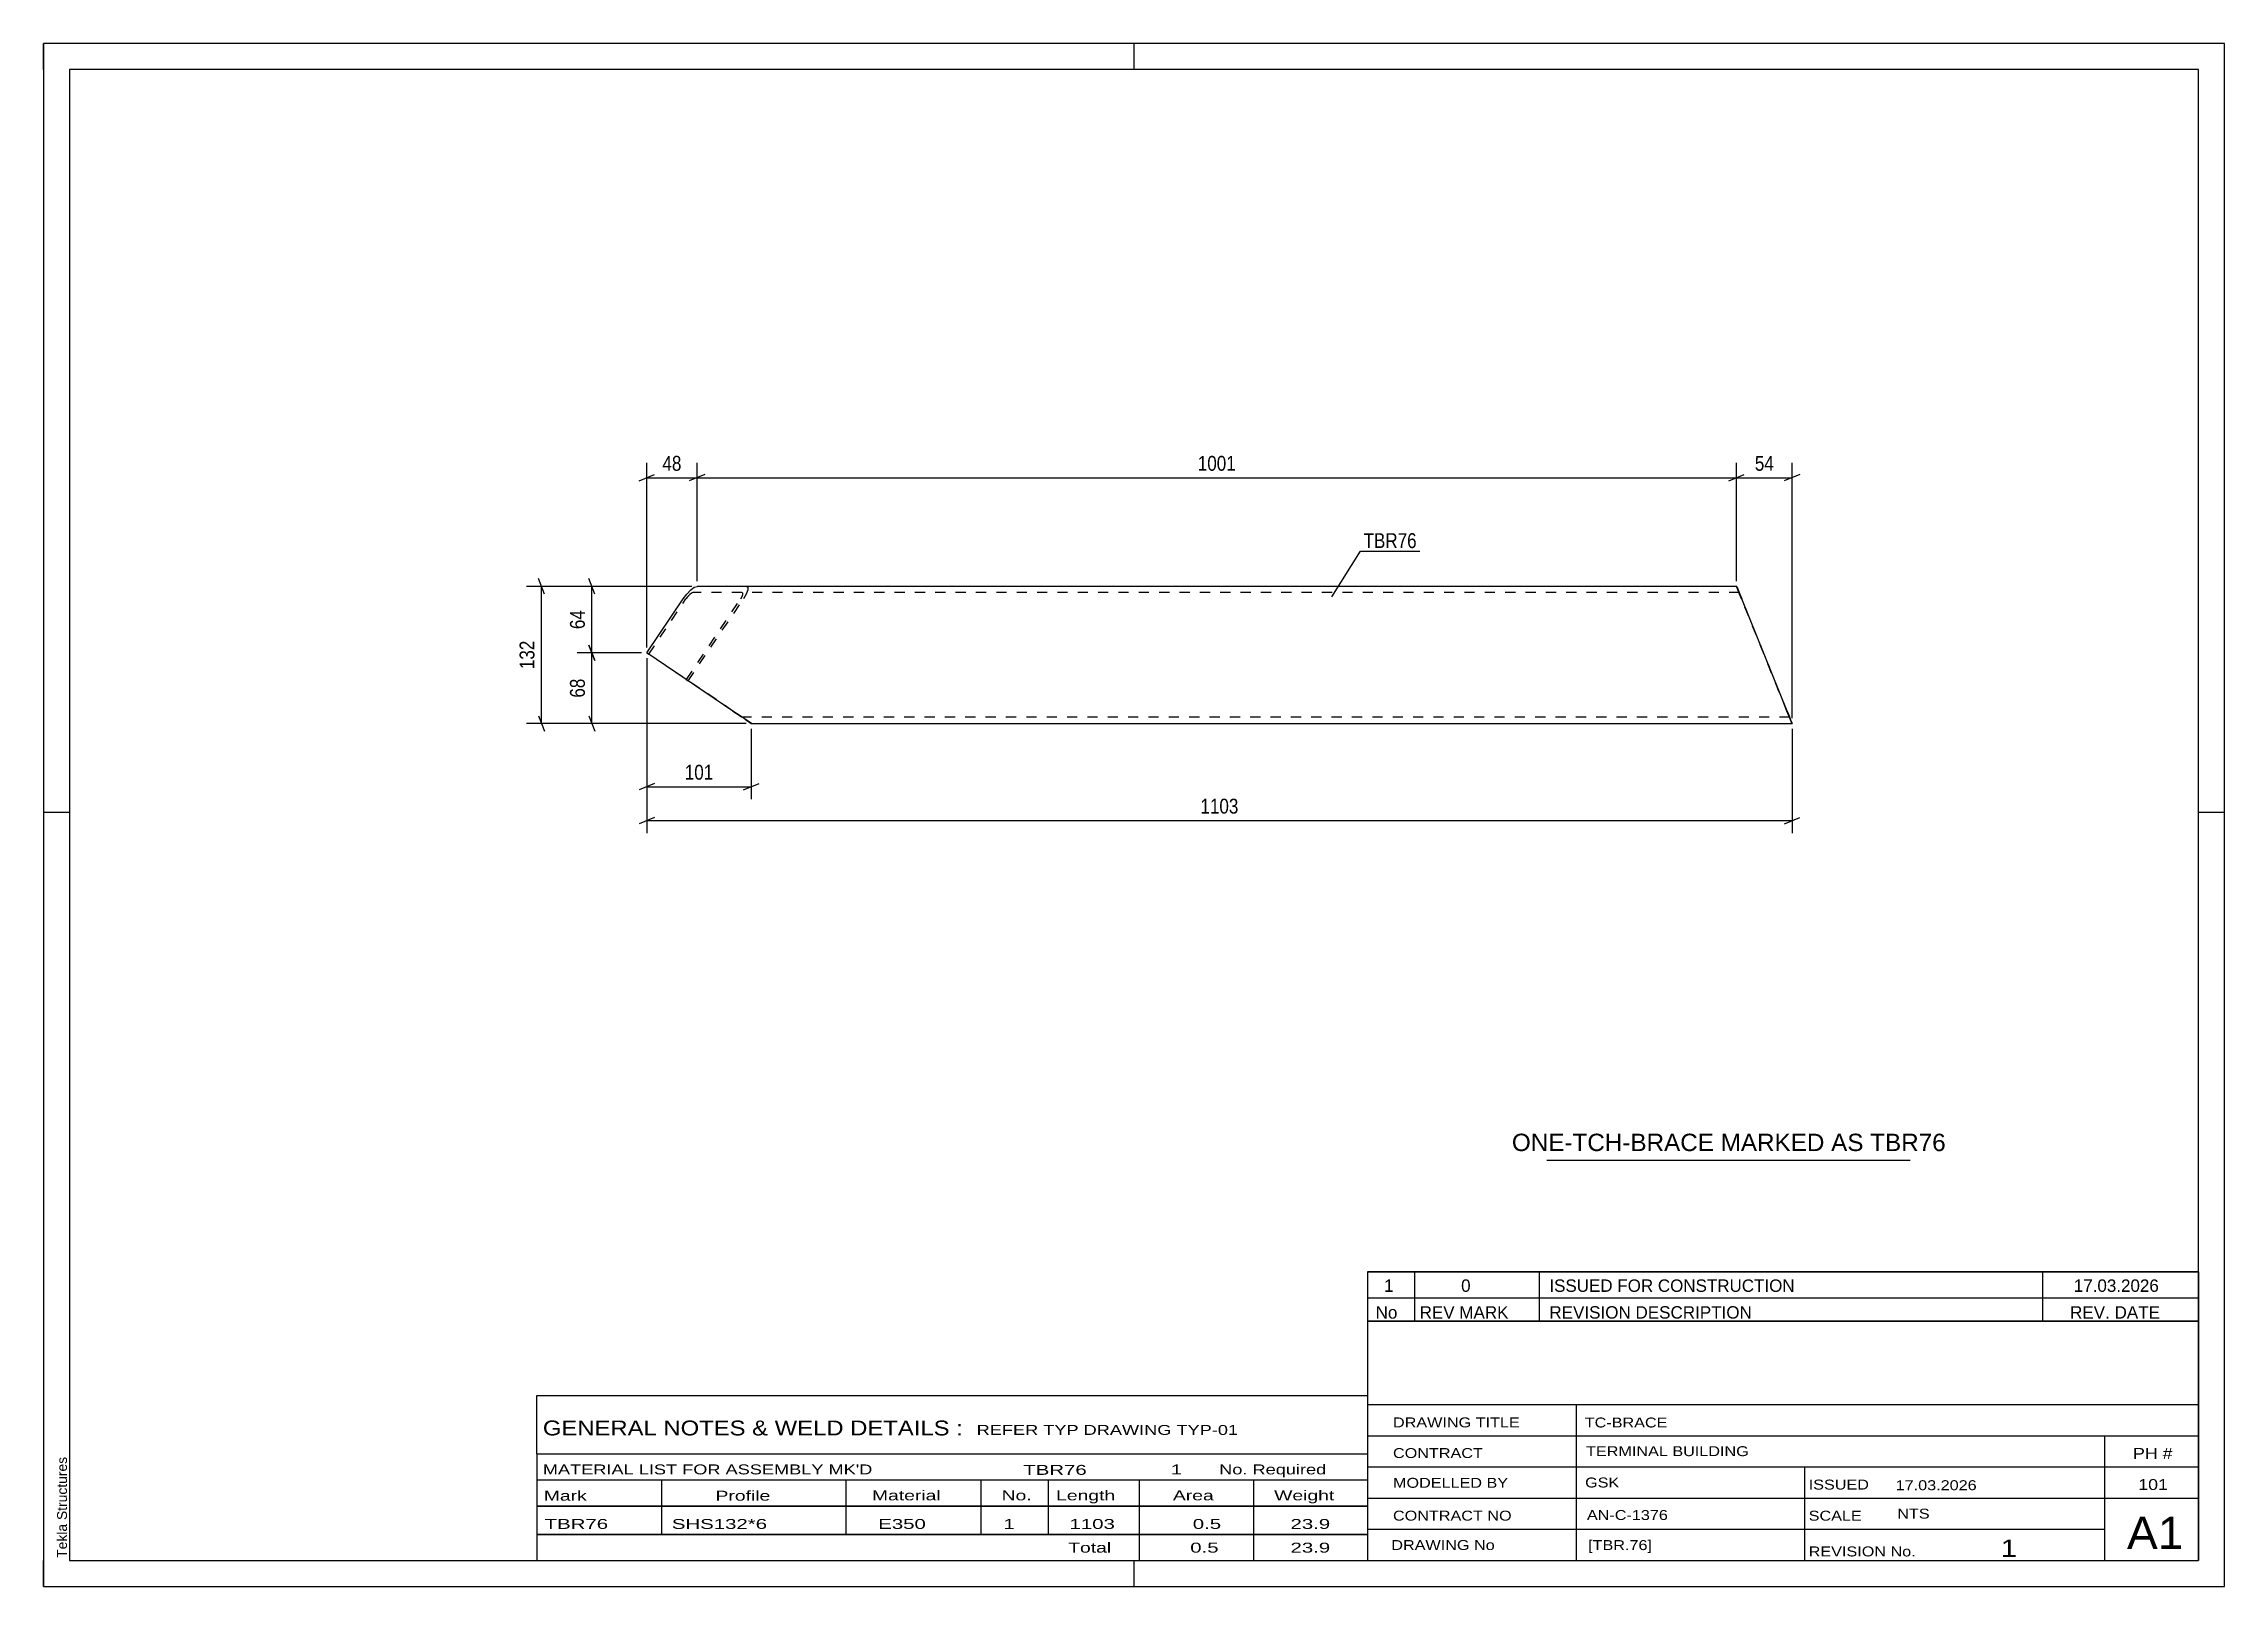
# Model space of a CAD drawing. Header units: millimetres. Extents: x 0 to 420, y 0 to 297.
import ezdxf

# ---------------------------------------------------------------- set-up
doc = ezdxf.new("R2010")
doc.units = ezdxf.units.MM
doc.linetypes.add('DXK_LINE_DOT2', pattern=[3.9198, 1.9599, -1.9599])
doc.styles.add('Arial', font='ARIAL.TTF', dxfattribs={"height": 0.2})
doc.styles.add('Arial Narrow', font='ARIALN.TTF', dxfattribs={"height": 0.2})

# ---------------------------------------------------------------- blocks, each defined once
blk = doc.blocks.new('Unknown-580740038-1161')
at = {"color": 5, "linetype": 'Continuous'}
for p, q in [((420, 297), (0, 297)), ((0, 297), (0, 0)), ((0, 292), (0, 297)), ((210, 292), (210, 297)), ((420, 0), (420, 297)), ((415, 292), (5, 292)), ((5, 292), (5, 5)), ((415, 5), (415, 292)), ((5, 149), (0, 149)), ((420, 149), (415, 149)), ((0, 0), (0, 5)), ((5, 5), (415, 5)), ((210, 0), (210, 5)), ((0, 0), (420, 0))]:
    blk.add_line(p, q, dxfattribs=at)
at = {"color": 174, "linetype": 'Continuous', "style": 'Arial'}
blk.add_text('Tekla Structures', height=1.9102, rotation=90, dxfattribs=at).set_placement((4.5, 5.5))
blk = doc.blocks.new('Part-580740038-1270 - 1252')
at = {"color": 2, "linetype": 'Continuous'}
for p, q in [((116.17, 179.72), (123.18, 190.12)), ((123.18, 190.12), (123.88, 191.04)), ((123.88, 191.04), (124.63, 191.82)), ((124.63, 191.82), (125.32, 192.34)), ((125.32, 192.34), (125.85, 192.52)), ((326.08, 192.52), (125.85, 192.52)), ((326.08, 192.52), (326.15, 192.34)), ((326.15, 192.34), (326.37, 191.82)), ((326.37, 191.82), (326.68, 191.04)), ((326.68, 191.04), (327.05, 190.12)), ((335.78, 168.52), (327.05, 190.12)), ((132.77, 168.52), (116.17, 179.72)), ((123.77, 174.56), (123.79, 174.58)), ((132.73, 168.52), (123.77, 174.56)), ((133.41, 168.06), (132.73, 168.52)), ((134.13, 167.6), (132.77, 168.52)), ((133.99, 167.67), (133.41, 168.06)), ((335.78, 168.52), (336.15, 167.6)), ((134.37, 167.41), (133.99, 167.67)), ((135.29, 166.82), (134.13, 167.6)), ((134.51, 167.32), (134.37, 167.41)), ((134.51, 167.32), (134.55, 167.32)), ((134.55, 167.32), (134.51, 167.32)), ((135.24, 166.82), (134.51, 167.32)), ((135.24, 166.82), (136.02, 166.3)), ((136.06, 166.3), (135.29, 166.82)), ((136.02, 166.3), (136.29, 166.12)), ((136.33, 166.12), (136.06, 166.3)), ((136.29, 166.12), (136.33, 166.12)), ((136.29, 166.12), (136.33, 166.12)), ((136.33, 166.12), (336.74, 166.12)), ((336.15, 167.6), (336.46, 166.82)), ((336.46, 166.82), (336.67, 166.3)), ((336.67, 166.3), (336.74, 166.12))]:
    blk.add_line(p, q, dxfattribs=at)
at = {"color": 7, "linetype": 'DXK_LINE_DOT2'}
for p, q in [((116.53, 179.47), (123.71, 190.12)), ((124.06, 190.58), (123.71, 190.12)), ((123.79, 174.58), (134.26, 190.12)), ((124.43, 190.97), (124.06, 190.58)), ((124.14, 174.32), (134.79, 190.12)), ((124.78, 191.23), (124.43, 190.97)), ((125.04, 191.32), (124.78, 191.23)), ((326.56, 191.32), (125.04, 191.32)), ((134.26, 190.12), (134.53, 190.58)), ((134.53, 190.58), (134.68, 190.97)), ((134.68, 191.23), (134.54, 191.32)), ((134.68, 191.04), (134.68, 191.23)), ((134.68, 190.97), (134.68, 191.04)), ((135.33, 191.04), (134.79, 190.12)), ((135.62, 191.82), (135.33, 191.04)), ((135.35, 192.52), (135.63, 192.34)), ((135.63, 192.34), (135.62, 191.82)), ((326.12, 192.34), (326.04, 192.52)), ((326.32, 191.82), (326.12, 192.34)), ((326.64, 191.04), (326.32, 191.82)), ((326.56, 191.23), (326.53, 191.32)), ((326.6, 191.23), (326.56, 191.32)), ((326.64, 191.04), (326.56, 191.23)), ((326.68, 191.04), (326.6, 191.23)), ((326.67, 190.97), (326.64, 191.04)), ((327.01, 190.12), (326.64, 191.04)), ((326.67, 190.97), (326.83, 190.58)), ((326.71, 190.97), (326.68, 191.04)), ((326.86, 190.58), (326.71, 190.97)), ((326.83, 190.58), (327.01, 190.12)), ((327.05, 190.12), (326.86, 190.58)), ((335.74, 168.52), (327.01, 190.12)), ((335.74, 168.52), (327.01, 190.12)), ((335.78, 168.52), (327.05, 190.12)), ((116.17, 179.72), (116.53, 179.47)), ((132.77, 168.52), (116.53, 179.47)), ((123.77, 174.56), (124.14, 174.32)), ((132.73, 168.52), (124.14, 174.32)), ((134.09, 167.6), (132.73, 168.52)), ((132.77, 168.52), (133.45, 168.06)), ((133.45, 168.06), (134.03, 167.67)), ((335.74, 168.52), (335.92, 168.06)), ((336.11, 167.6), (335.74, 168.52)), ((335.96, 168.06), (335.78, 168.52)), ((335.92, 168.06), (336.08, 167.67)), ((336.12, 167.67), (335.96, 168.06)), ((134.03, 167.67), (134.13, 167.6)), ((134.51, 167.32), (134.09, 167.6)), ((134.13, 167.6), (134.41, 167.41)), ((134.41, 167.41), (134.55, 167.32)), ((336.26, 167.32), (134.55, 167.32)), ((336.08, 167.67), (336.19, 167.41)), ((336.42, 166.82), (336.11, 167.6)), ((336.22, 167.41), (336.12, 167.67)), ((336.19, 167.41), (336.22, 167.32)), ((336.26, 167.32), (336.22, 167.41)), ((336.22, 167.32), (336.26, 167.32)), ((336.63, 166.3), (336.42, 166.82)), ((336.71, 166.12), (336.63, 166.3)), ((336.71, 166.12), (336.74, 166.12))]:
    blk.add_line(p, q, dxfattribs=at)
blk = doc.blocks.new('StraightDimension-580740038-1363 - 1252')
at = {"color": 7, "linetype": 'Continuous'}
for p, q in [((116.17, 178.72), (116.17, 145.02)), ((336.75, 165.12), (336.75, 145.02)), ((117.67, 148.02), (114.67, 146.82)), ((116.17, 147.42), (336.75, 147.42)), ((335.25, 146.82), (338.25, 148.02))]:
    blk.add_line(p, q, dxfattribs=at)
at = {"color": 0}
blk.add_wipeout([(230.71, 148.17), (230.71, 152.37), (222.2, 152.37), (222.2, 148.17)], dxfattribs=at)
at = {"color": 3, "style": 'Arial Narrow'}
blk.add_text('1103', height=2.863, dxfattribs=at).set_placement((222.8, 148.77))
blk = doc.blocks.new('StraightDimension-580740038-1382 - 1252')
at = {"color": 7, "linetype": 'Continuous'}
for p, q in [((326.04, 193.52), (326.04, 216.27)), ((336.74, 167.12), (336.74, 216.27)), ((324.54, 212.82), (327.54, 214.02)), ((326.04, 213.42), (336.74, 213.42)), ((338.24, 214.02), (335.24, 212.82))]:
    blk.add_line(p, q, dxfattribs=at)
at = {"color": 0}
blk.add_wipeout([(333.82, 214.17), (333.82, 218.37), (328.97, 218.37), (328.97, 214.17)], dxfattribs=at)
at = {"color": 3, "style": 'Arial Narrow'}
blk.add_text('54', height=2.863, dxfattribs=at).set_placement((329.57, 214.77))
blk = doc.blocks.new('StraightDimension-580740038-1383 - 1252')
at = {"color": 7, "linetype": 'Continuous'}
for p, q in [((125.85, 193.52), (125.85, 216.27)), ((326.04, 193.52), (326.04, 216.27)), ((127.35, 214.02), (124.35, 212.82)), ((125.85, 213.42), (326.04, 213.42)), ((324.54, 212.82), (327.54, 214.02))]:
    blk.add_line(p, q, dxfattribs=at)
at = {"color": 0}
blk.add_wipeout([(230.2, 214.17), (230.2, 218.37), (221.69, 218.37), (221.69, 214.17)], dxfattribs=at)
at = {"color": 3, "style": 'Arial Narrow'}
blk.add_text('1001', height=2.863, dxfattribs=at).set_placement((222.29, 214.77))
blk = doc.blocks.new('StraightDimension-580740038-1384 - 1252')
at = {"color": 7, "linetype": 'Continuous'}
for p, q in [((116.17, 180.72), (116.17, 216.27)), ((125.85, 193.52), (125.85, 216.27)), ((114.67, 212.82), (117.67, 214.02)), ((116.17, 213.42), (125.85, 213.42)), ((127.35, 214.02), (124.35, 212.82))]:
    blk.add_line(p, q, dxfattribs=at)
at = {"color": 0}
blk.add_wipeout([(123.44, 214.17), (123.44, 218.37), (118.58, 218.37), (118.58, 214.17)], dxfattribs=at)
at = {"color": 3, "style": 'Arial Narrow'}
blk.add_text('48', height=2.863, dxfattribs=at).set_placement((119.18, 214.77))
blk = doc.blocks.new('StraightDimension-580740038-1418 - 1252')
at = {"color": 7, "linetype": 'Continuous'}
for p, q in [((116.17, 178.72), (116.17, 151.55)), ((136.29, 165.12), (136.29, 151.55)), ((117.67, 154.55), (114.67, 153.35)), ((116.17, 153.95), (136.29, 153.95)), ((134.79, 153.35), (137.79, 154.55))]:
    blk.add_line(p, q, dxfattribs=at)
at = {"color": 0}
blk.add_wipeout([(129.57, 154.7), (129.57, 158.9), (122.89, 158.9), (122.89, 154.7)], dxfattribs=at)
at = {"color": 3, "style": 'Arial Narrow'}
blk.add_text('101', height=2.863, dxfattribs=at).set_placement((123.49, 155.3))
blk = doc.blocks.new('StraightDimension-580740038-1432 - 1252')
at = {"color": 7, "linetype": 'Continuous'}
for p, q in [((106.19, 191.02), (104.99, 194.02)), ((124.85, 192.52), (102.74, 192.52)), ((105.59, 179.72), (105.59, 192.52)), ((104.99, 181.22), (106.19, 178.22)), ((115.17, 179.72), (102.74, 179.72))]:
    blk.add_line(p, q, dxfattribs=at)
at = {"color": 0}
blk.add_wipeout([(104.84, 188.55), (100.64, 188.55), (100.64, 183.69), (104.84, 183.69)], dxfattribs=at)
at = {"color": 3, "style": 'Arial Narrow'}
blk.add_text('64', height=2.863, rotation=90.0002, dxfattribs=at).set_placement((104.24, 184.29))
blk = doc.blocks.new('StraightDimension-580740038-1433 - 1252')
at = {"color": 7, "linetype": 'Continuous'}
for p, q in [((106.19, 178.22), (104.99, 181.22)), ((115.17, 179.72), (102.74, 179.72)), ((105.59, 166.12), (105.59, 179.72)), ((135.29, 166.12), (102.74, 166.12)), ((104.99, 167.62), (106.19, 164.62))]:
    blk.add_line(p, q, dxfattribs=at)
at = {"color": 0}
blk.add_wipeout([(104.84, 175.35), (100.64, 175.35), (100.64, 170.49), (104.84, 170.49)], dxfattribs=at)
at = {"color": 3, "style": 'Arial Narrow'}
blk.add_text('68', height=2.863, rotation=90.0002, dxfattribs=at).set_placement((104.24, 171.09))
blk = doc.blocks.new('StraightDimension-580740038-1452 - 1252')
at = {"color": 7, "linetype": 'Continuous'}
for p, q in [((96.48, 191.02), (95.28, 194.02)), ((124.85, 192.52), (93.03, 192.52)), ((95.88, 166.12), (95.88, 192.52)), ((135.33, 166.12), (93.03, 166.12)), ((95.28, 167.62), (96.48, 164.62))]:
    blk.add_line(p, q, dxfattribs=at)
at = {"color": 0}
blk.add_wipeout([(95.13, 182.66), (90.93, 182.66), (90.93, 175.98), (95.13, 175.98)], dxfattribs=at)
at = {"color": 3, "style": 'Arial Narrow'}
blk.add_text('132', height=2.863, rotation=90.0002, dxfattribs=at).set_placement((94.53, 176.58))
blk = doc.blocks.new('Unknown-580740038-1509')
at = {"color": 7, "linetype": 'Continuous'}
for p, q in [((255, 51.05), (255, 5)), ((255, 51.05), (415, 51.05)), ((415, 51), (415, 5)), ((255, 35), (415, 35)), ((295.14, 35), (295.14, 5)), ((255, 29), (415, 29)), ((397, 5.05), (397, 29.05)), ((255, 23), (415, 23)), ((339.14, 23), (339.14, 5)), ((255, 17), (415, 17)), ((255, 11), (397, 11)), ((255, 5), (415, 5))]:
    blk.add_line(p, q, dxfattribs=at)
at = {"color": 7, "style": 'Arial Narrow'}
for s, height, width, p in [('DRAWING TITLE', 1.9089, 1.425378, (259.88, 30.61)), ('TC-BRACE', 1.909, 1.425378, (296.81, 30.59)), ('CONTRACT', 1.909, 1.425378, (259.88, 24.71)), ('TERMINAL BUILDING', 1.9089, 1.425378, (297.06, 25.07)), ('MODELLED BY', 1.9089, 1.425378, (259.88, 18.98)), ('GSK', 1.909, 1.425378, (296.88, 19.04)), ('ISSUED', 1.909, 1.425378, (339.94, 18.64)), ('17.03.2026', 1.909, 1.425378, (356.69, 18.52)), ('CONTRACT NO', 1.9089, 1.425378, (259.88, 12.66)), ('AN-C-1376', 1.909, 1.425378, (297.23, 12.78)), ('SCALE', 1.909, 1.425378, (339.94, 12.65)), ('A1', 6.204, 1.25, (401.24, 7.2)), ('DRAWING No', 1.909, 1.425378, (259.56, 7)), ('[TBR.76]', 1.909, 1.425378, (297.46, 6.99)), ('1', 3.34, 1.5, (376.91, 5.68)), ('REVISION No.', 1.9089, 1.425378, (339.94, 5.77))]:
    blk.add_text(s, height=height, dxfattribs=dict(at, width=width)).set_placement(p)
at = {"color": 7, "linetype": 'Continuous', "style": 'Arial Narrow'}
for s, height, width, p in [('PH #', 2.1, 1.42538, (402.4, 24.55)), ('101', 2.1, 1.42538, (403.41, 18.55)), ('NTS', 1.909, 1.425378, (357, 13.05))]:
    blk.add_text(s, height=height, dxfattribs=dict(at, width=width)).set_placement(p)
blk = doc.blocks.new('Unknown-580740038-1510')
at = {"color": 7, "linetype": 'Continuous'}
for p, q in [((255, 60.55), (415, 60.55)), ((415, 60.55), (255, 60.55)), ((255, 60.55), (255, 55.55)), ((264, 60.55), (264, 55.55)), ((288, 60.55), (288, 55.55)), ((385, 60.55), (385, 55.55)), ((415, 60.55), (415, 55.55)), ((255, 55.55), (415, 55.55)), ((255, 55.55), (255, 51.05)), ((255, 55.55), (415, 55.55)), ((264, 55.55), (264, 51.05)), ((288, 55.55), (288, 51.05)), ((385, 55.55), (385, 51.05)), ((415, 55.55), (415, 51.05)), ((415, 51.05), (255, 51.05))]:
    blk.add_line(p, q, dxfattribs=at)
at = {"color": 7, "linetype": 'Continuous', "style": 'Arial Narrow'}
for s, height, width, p in [('1', 2.39, 1.196471, (258.16, 56.7)), ('0', 2.39, 1.196471, (273, 56.7)), ('ISSUED FOR CONSTRUCTION', 2.3861, 1.196471, (290, 56.7)), ('17.03.2026', 2.386, 1.196471, (391, 56.7)), ('No', 2.386, 1.2, (256.54, 51.55)), ('REV MARK', 2.386, 1.2, (265, 51.55)), ('REVISION DESCRIPTION', 2.3861, 1.2, (290, 51.55)), ('REV. DATE', 2.386, 1.2, (390.28, 51.55))]:
    blk.add_text(s, height=height, dxfattribs=dict(at, width=width)).set_placement(p)
blk = doc.blocks.new('Unknown-580740038-1511')
at = {"color": 7, "linetype": 'Continuous'}
for p, q in [((95, 36.75), (255, 36.75)), ((95, 25.5), (95, 36.75)), ((255, 36.75), (255, 25.5)), ((95, 25.5), (255, 25.5)), ((95, 25.5), (95, 20.5)), ((255, 25.5), (255, 20.5)), ((95, 20.5), (255, 20.5)), ((95, 20.5), (95, 15.5)), ((119, 20.5), (119, 15.5)), ((154.5, 20.5), (154.5, 15.5)), ((180.5, 20.5), (180.5, 15.5)), ((193.5, 20.5), (193.5, 15.5)), ((211, 20.5), (211, 15.5)), ((233, 20.5), (233, 15.5)), ((255, 20.5), (255, 15.5)), ((95, 15.5), (255, 15.5)), ((95, 15.45), (95, 10.05)), ((95, 15.45), (255, 15.45)), ((119, 15.5), (119, 10)), ((154.5, 15.5), (154.5, 10)), ((180.5, 15.5), (180.5, 10)), ((193.5, 15.5), (193.5, 10)), ((211, 15.5), (211, 10)), ((233, 15.5), (233, 10)), ((255, 15.45), (255, 10.05)), ((95, 10.05), (255, 10.05)), ((95, 10), (255, 10)), ((95, 10), (95, 5)), ((211, 10), (211, 5)), ((233, 10), (233, 5)), ((255, 10), (255, 5)), ((95, 5), (255, 5))]:
    blk.add_line(p, q, dxfattribs=at)
at = {"color": 7, "style": 'Arial Narrow'}
for s, height, width, p in [('GENERAL NOTES & WELD DETAILS :', 2.8633, 1.4, (96.15, 29.06)), ('REFER TYP DRAWING TYP-01', 1.9089, 1.6, (179.7, 29.16)), ("MATERIAL LIST FOR ASSEMBLY MK'D", 1.9089, 1.6, (96.15, 21.56)), ('TBR76', 1.909, 1.794707, (188.68, 21.47)), ('1', 1.91, 1.794707, (217.08, 21.56)), ('No. Required', 1.9089, 1.6, (226.41, 21.56)), ('Mark', 1.909, 1.7, (96.34, 16.5)), ('Profile', 1.909, 1.7, (129.41, 16.5)), ('Material', 1.909, 1.7, (159.54, 16.56)), ('No.', 1.909, 1.7, (184.5, 16.56)), ('Length', 1.909, 1.7, (195, 16.56)), ('Area', 1.909, 1.7, (217.5, 16.56)), ('Weight', 1.909, 1.7, (237, 16.56))]:
    blk.add_text(s, height=height, dxfattribs=dict(at, width=width)).set_placement(p)
at = {"color": 7, "linetype": 'Continuous', "style": 'Arial Narrow'}
for s, height, width, p in [('TBR76', 1.909, 1.794707, (96.5, 11.06)), ('SHS132*6', 1.909, 1.794707, (121, 11.06)), ('E350', 1.909, 1.794707, (160.74, 11.06)), ('1', 1.91, 1.794707, (184.86, 11.06)), ('1103', 1.909, 1.794707, (197.58, 11.06)), ('0.5', 1.909, 1.794707, (221.32, 11.06)), ('23.9', 1.909, 1.794707, (240.14, 11.06)), ('Total', 1.909, 1.7, (197.33, 6.5)), ('0.5', 1.909, 1.794707, (220.83, 6.5)), ('23.9', 1.909, 1.794707, (240.14, 6.5))]:
    blk.add_text(s, height=height, dxfattribs=dict(at, width=width)).set_placement(p)
blk = doc.blocks.new('Unknown-580740038-1512')
at = {"color": 7, "linetype": 'Continuous'}
blk.add_line((289.5, 82.05), (359.5, 82.05), dxfattribs=at)
at = {"color": 7, "style": 'Arial'}
blk.add_text('ONE-TCH-BRACE MARKED AS TBR76', height=3.3428, dxfattribs=at).set_placement((282.78, 83.8))
blk = doc.blocks.new('Mark-580740038-1265 - 1252')
at = {"color": 0}
blk.add_wipeout([(264.45, 199.89), (264.45, 202.89), (254.22, 202.89), (254.22, 199.89)], dxfattribs=at)
blk.add_wipeout([(264.45, 199.89), (264.45, 202.89), (254.22, 202.89), (254.22, 199.89)], dxfattribs=at)
at = {"color": 30, "linetype": 'Continuous'}
for p, q in [((248.1, 190.5), (253.62, 199.29)), ((253.62, 199.29), (265.05, 199.29))]:
    blk.add_line(p, q, dxfattribs=at)
at = {"color": 3, "style": 'Arial Narrow'}
blk.add_text('TBR76', height=2.863, dxfattribs=at).set_placement((254.22, 199.89))

msp = doc.modelspace()

# ---------------------------------------------------------------- block references
for name in ['Unknown-580740038-1161', 'Part-580740038-1270 - 1252', 'Unknown-580740038-1512', 'Unknown-580740038-1510', 'Unknown-580740038-1509', 'Unknown-580740038-1511']:
    msp.add_blockref(name, (0, 0))

# ---------------------------------------------------------------- next in the draw order: block references
msp.add_blockref('StraightDimension-580740038-1363 - 1252', (0, 0))

# ---------------------------------------------------------------- next in the draw order: block references
msp.add_blockref('StraightDimension-580740038-1382 - 1252', (0, 0))

# ---------------------------------------------------------------- next in the draw order: block references
msp.add_blockref('StraightDimension-580740038-1383 - 1252', (0, 0))

# ---------------------------------------------------------------- next in the draw order: block references
for name in ['StraightDimension-580740038-1384 - 1252', 'Mark-580740038-1265 - 1252']:
    msp.add_blockref(name, (0, 0))

# ---------------------------------------------------------------- next in the draw order: block references
msp.add_blockref('StraightDimension-580740038-1418 - 1252', (0, 0))

# ---------------------------------------------------------------- next in the draw order: block references
msp.add_blockref('StraightDimension-580740038-1432 - 1252', (0, 0))

# ---------------------------------------------------------------- next in the draw order: block references
msp.add_blockref('StraightDimension-580740038-1433 - 1252', (0, 0))

# ---------------------------------------------------------------- next in the draw order: block references
msp.add_blockref('StraightDimension-580740038-1452 - 1252', (0, 0))

doc.saveas('drawing.dxf')
